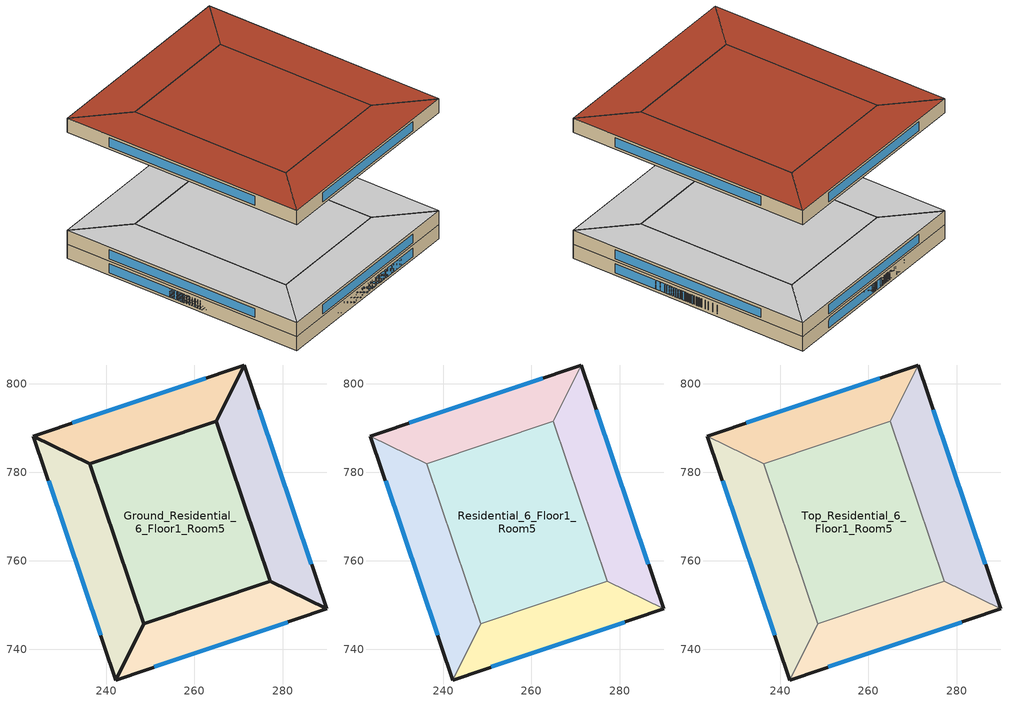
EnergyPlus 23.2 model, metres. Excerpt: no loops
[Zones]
Ground_Residential_6_Floor1_Room1
 floor ground (Typical Insulated Carpeted 8in Slab Floor-R5): 236.27,781.94 248.48,745.72 242.19,733.05 223.6,788.23 z0
 wall ground (Generic Interior Wall): 242.19,733.05 248.48,745.72 236.27,781.94 223.6,788.23 z0:3.5
 wall ground (Typical Insulated Steel Framed Exterior Wall-R19): 223.6,788.23 242.19,733.05 z0:3.5
 window inside (U 0.48 SHGC 0.40 Dbl Ref-D Clr 6mm/13mm): 227.02,778.09 238.78,743.19 z0.64:2.86
 ceiling ground (Generic Interior Ceiling): 223.6,788.23 242.19,733.05 248.48,745.72 236.27,781.94 z3.5
Ground_Residential_6_Floor1_Room2
 floor ground (Typical Insulated Carpeted 8in Slab Floor-R5): 271.27,804.28 264.98,791.62 236.27,781.94 223.6,788.23 z0
 wall ground (Generic Interior Wall): 223.6,788.23 236.27,781.94 264.98,791.62 271.27,804.28 z0:3.5
 wall ground (Typical Insulated Steel Framed Exterior Wall-R19): 271.27,804.28 223.6,788.23 z0:3.5
 window inside (U 0.48 SHGC 0.40 Dbl Ref-D Clr 6mm/13mm): 262.51,801.33 232.36,791.18 z0.64:2.86
 ceiling ground (Generic Interior Ceiling): 223.6,788.23 236.27,781.94 264.98,791.62 271.27,804.28 z3.5
Ground_Residential_6_Floor1_Room3
 floor ground (Typical Insulated Carpeted 8in Slab Floor-R5): 271.27,804.28 289.86,749.11 277.19,755.4 264.98,791.62 z0
 wall ground (Generic Interior Wall): 271.27,804.28 264.98,791.62 277.19,755.4 289.86,749.11 z0:3.5
 wall ground (Typical Insulated Steel Framed Exterior Wall-R19): 289.86,749.11 271.27,804.28 z0:3.5
 window inside (U 0.48 SHGC 0.40 Dbl Ref-D Clr 6mm/13mm): 286.44,759.25 274.68,794.15 z0.64:2.86
 ceiling ground (Generic Interior Ceiling): 271.27,804.28 264.98,791.62 277.19,755.4 289.86,749.11 z3.5
Ground_Residential_6_Floor1_Room4
 floor ground (Typical Insulated Carpeted 8in Slab Floor-R5): 289.86,749.11 242.19,733.05 248.48,745.72 277.19,755.4 z0
 wall ground (Generic Interior Wall): 289.86,749.11 277.19,755.4 248.48,745.72 242.19,733.05 z0:3.5
 wall ground (Typical Insulated Steel Framed Exterior Wall-R19): 242.19,733.05 289.86,749.11 z0:3.5
 window inside (U 0.48 SHGC 0.40 Dbl Ref-D Clr 6mm/13mm): 250.95,736 281.1,746.16 z0.64:2.86
 ceiling ground (Generic Interior Ceiling): 248.48,745.72 242.19,733.05 289.86,749.11 277.19,755.4 z3.5
Ground_Residential_6_Floor1_Room5
 floor ground (Typical Insulated Carpeted 8in Slab Floor-R5): 264.98,791.62 277.19,755.4 248.48,745.72 236.27,781.94 z0
 wall ground (Generic Interior Wall): 264.98,791.62 236.27,781.94 248.48,745.72 277.19,755.4 264.98,791.62 z0:3.5
 ceiling ground (Generic Interior Ceiling): 236.27,781.94 248.48,745.72 277.19,755.4 264.98,791.62 z3.5
Residential_6_Floor1_Room1
 floor to Ground_Residential_6_Floor1_Room1 (Generic Interior Floor): 236.27,781.94 248.48,745.72 242.19,733.05 223.6,788.23 z3.5
 wall outside (Typical Insulated Steel Framed Exterior Wall-R19): 223.6,788.23 242.19,733.05 z3.5:7
 wall to Residential_6_Floor1_Room4 (Generic Interior Wall): 242.19,733.05 248.48,745.72 z3.5:7
 wall to Residential_6_Floor1_Room5 (Generic Interior Wall): 248.48,745.72 236.27,781.94 z3.5:7
 wall to Residential_6_Floor1_Room2 (Generic Interior Wall): 236.27,781.94 223.6,788.23 z3.5:7
 window (U 0.48 SHGC 0.40 Dbl Ref-D Clr 6mm/13mm): 227.02,778.09 238.78,743.19 z4.14:6.36
 ceiling adiabatic (Generic Interior Ceiling): 223.6,788.23 242.19,733.05 248.48,745.72 236.27,781.94 z7
Residential_6_Floor1_Room2
 floor to Ground_Residential_6_Floor1_Room2 (Generic Interior Floor): 271.27,804.28 264.98,791.62 236.27,781.94 223.6,788.23 z3.5
 wall outside (Typical Insulated Steel Framed Exterior Wall-R19): 271.27,804.28 223.6,788.23 z3.5:7
 wall to Residential_6_Floor1_Room5 (Generic Interior Wall): 236.27,781.94 264.98,791.62 z3.5:7
 wall to Residential_6_Floor1_Room3 (Generic Interior Wall): 264.98,791.62 271.27,804.28 z3.5:7
 window (U 0.48 SHGC 0.40 Dbl Ref-D Clr 6mm/13mm): 262.51,801.33 232.36,791.18 z4.14:6.36
 ceiling adiabatic (Generic Interior Ceiling): 223.6,788.23 236.27,781.94 264.98,791.62 271.27,804.28 z7
Residential_6_Floor1_Room3
 floor to Ground_Residential_6_Floor1_Room3 (Generic Interior Floor): 271.27,804.28 289.86,749.11 277.19,755.4 264.98,791.62 z3.5
 wall outside (Typical Insulated Steel Framed Exterior Wall-R19): 289.86,749.11 271.27,804.28 z3.5:7
 wall to Residential_6_Floor1_Room5 (Generic Interior Wall): 264.98,791.62 277.19,755.4 z3.5:7
 wall to Residential_6_Floor1_Room4 (Generic Interior Wall): 277.19,755.4 289.86,749.11 z3.5:7
 window (U 0.48 SHGC 0.40 Dbl Ref-D Clr 6mm/13mm): 286.44,759.25 274.68,794.15 z4.14:6.36
 ceiling adiabatic (Generic Interior Ceiling): 271.27,804.28 264.98,791.62 277.19,755.4 289.86,749.11 z7
Residential_6_Floor1_Room4
 floor to Ground_Residential_6_Floor1_Room4 (Generic Interior Floor): 289.86,749.11 242.19,733.05 248.48,745.72 277.19,755.4 z3.5
 wall outside (Typical Insulated Steel Framed Exterior Wall-R19): 242.19,733.05 289.86,749.11 z3.5:7
 wall to Residential_6_Floor1_Room5 (Generic Interior Wall): 277.19,755.4 248.48,745.72 z3.5:7
 window (U 0.48 SHGC 0.40 Dbl Ref-D Clr 6mm/13mm): 250.95,736 281.1,746.16 z4.14:6.36
 ceiling adiabatic (Generic Interior Ceiling): 248.48,745.72 242.19,733.05 289.86,749.11 277.19,755.4 z7
Residential_6_Floor1_Room5
 floor to Ground_Residential_6_Floor1_Room5 (Generic Interior Floor): 264.98,791.62 277.19,755.4 248.48,745.72 236.27,781.94 z3.5
 ceiling adiabatic (Generic Interior Ceiling): 236.27,781.94 248.48,745.72 277.19,755.4 264.98,791.62 z7
Top_Residential_6_Floor1_Room1
 floor adiabatic (Generic Interior Floor): 236.27,781.94 248.48,745.72 242.19,733.05 223.6,788.23 z31.5
 wall outside (Typical Insulated Steel Framed Exterior Wall-R19): 223.6,788.23 242.19,733.05 z31.5:35
 wall to Top_Residential_6_Floor1_Room4 (Generic Interior Wall): 242.19,733.05 248.48,745.72 z31.5:35
 wall to Top_Residential_6_Floor1_Room5 (Generic Interior Wall): 248.48,745.72 236.27,781.94 z31.5:35
 wall to Top_Residential_6_Floor1_Room2 (Generic Interior Wall): 236.27,781.94 223.6,788.23 z31.5:35
 window (U 0.48 SHGC 0.40 Dbl Ref-D Clr 6mm/13mm): 227.02,778.09 238.78,743.19 z32.14:34.36
 roof outside (Typical IEAD Roof-R32): 223.6,788.23 242.19,733.05 248.48,745.72 236.27,781.94 z35
Top_Residential_6_Floor1_Room2
 floor adiabatic (Generic Interior Floor): 271.27,804.28 264.98,791.62 236.27,781.94 223.6,788.23 z31.5
 wall outside (Typical Insulated Steel Framed Exterior Wall-R19): 271.27,804.28 223.6,788.23 z31.5:35
 wall to Top_Residential_6_Floor1_Room5 (Generic Interior Wall): 236.27,781.94 264.98,791.62 z31.5:35
 wall to Top_Residential_6_Floor1_Room3 (Generic Interior Wall): 264.98,791.62 271.27,804.28 z31.5:35
 window (U 0.48 SHGC 0.40 Dbl Ref-D Clr 6mm/13mm): 262.51,801.33 232.36,791.18 z32.14:34.36
 roof outside (Typical IEAD Roof-R32): 223.6,788.23 236.27,781.94 264.98,791.62 271.27,804.28 z35
Top_Residential_6_Floor1_Room3
 floor adiabatic (Generic Interior Floor): 271.27,804.28 289.86,749.11 277.19,755.4 264.98,791.62 z31.5
 wall outside (Typical Insulated Steel Framed Exterior Wall-R19): 289.86,749.11 271.27,804.28 z31.5:35
 wall to Top_Residential_6_Floor1_Room5 (Generic Interior Wall): 264.98,791.62 277.19,755.4 z31.5:35
 wall to Top_Residential_6_Floor1_Room4 (Generic Interior Wall): 277.19,755.4 289.86,749.11 z31.5:35
 window (U 0.48 SHGC 0.40 Dbl Ref-D Clr 6mm/13mm): 286.44,759.25 274.68,794.15 z32.14:34.36
 roof outside (Typical IEAD Roof-R32): 271.27,804.28 264.98,791.62 277.19,755.4 289.86,749.11 z35
Top_Residential_6_Floor1_Room4
 floor adiabatic (Generic Interior Floor): 289.86,749.11 242.19,733.05 248.48,745.72 277.19,755.4 z31.5
 wall outside (Typical Insulated Steel Framed Exterior Wall-R19): 242.19,733.05 289.86,749.11 z31.5:35
 wall to Top_Residential_6_Floor1_Room5 (Generic Interior Wall): 277.19,755.4 248.48,745.72 z31.5:35
 window (U 0.48 SHGC 0.40 Dbl Ref-D Clr 6mm/13mm): 250.95,736 281.1,746.16 z32.14:34.36
 roof outside (Typical IEAD Roof-R32): 248.48,745.72 242.19,733.05 289.86,749.11 277.19,755.4 z35
Top_Residential_6_Floor1_Room5
 floor adiabatic (Generic Interior Floor): 264.98,791.62 277.19,755.4 248.48,745.72 236.27,781.94 z31.5
 roof outside (Typical IEAD Roof-R32): 236.27,781.94 248.48,745.72 277.19,755.4 264.98,791.62 z35
[Building]
Residential 6: North Axis {deg}=0; Terrain=City; Solar Distribution=FullExterior
[Site:Location]
Site 1: Latitude {deg}=0; Longitude {deg}=0; Time Zone {hr}=0; Elevation {m}=0
[Site:WaterMainsTemperature]
Calculation Method=CorrelationFromWeatherFile
[SizingPeriod:DesignDay] Day of Month=21; Dry-Bulb Temperature Range Modifier Type=DefaultMultipliers; Barometric Pressure {Pa}=98769; Rain Indicator=No; Snow Indicator=No; Daylight Saving Time Indicator=No; Begin Environment Reset Mode=FullResetAtBeginEnvironment
Name | Month | Day Type | Maximum Dry-Bulb Temperature {C} | Daily Dry-Bulb Temperature Range {deltaC} | Humidity Condition Type | Wetbulb or DewPoint at Maximum Dry-Bulb {C} | Wind Speed {m/s} | Wind Direction {deg} | Solar Model Indicator | ASHRAE Clear Sky Optical Depth for Beam Irradiance (taub) | ASHRAE Clear Sky Optical Depth for Diffuse Irradiance (taud) | Enthalpy at Maximum Dry-Bulb {J/kg} | Sky Clearness
Buffalo Ann Clg .4% Condns DB=>MWB | 7 | SummerDesignDay | 30.3 | 9.3 | Wetbulb | 21.8 | 5.7 | 240 | ASHRAETau | 0.462 | 2.001
Buffalo Ann Clg .4% Condns DP=>MDB | 7 | SummerDesignDay | 26.2 | 9.3 | Dewpoint | 22.4 | 5.7 | 240 | ASHRAETau | 0.462 | 2.001
Buffalo Ann Clg .4% Condns Enth=>MDB | 7 | SummerDesignDay | 27.9 | 9.3 | Enthalpy |  | 5.7 | 240 | ASHRAETau | 0.462 | 2.001 | 72100
Buffalo Ann Clg .4% Condns WB=>MDB | 7 | SummerDesignDay | 27.8 | 9.3 | Wetbulb | 23.8 | 5.7 | 240 | ASHRAETau | 0.462 | 2.001
Buffalo Ann Htg 99.6% Condns DB | 1 | WinterDesignDay | -16.3 | 0 | Wetbulb | -16.3 | 5.1 | 270 | ASHRAEClearSky |  |  |  | 0
Buffalo Ann Htg Wind 99.6% Condns WS=>MCDB | 1 | WinterDesignDay | -2.3 | 0 | Wetbulb | -2.3 | 15.7 | 270 | ASHRAEClearSky |  |  |  | 0
Buffalo Ann Hum_n 99.6% Condns DP=>MCDB | 1 | WinterDesignDay | -15.5 | 0 | Dewpoint | -20.4 | 5.1 | 270 | ASHRAEClearSky |  |  |  | 0
[Material] Thermal Absorptance=0.9
Name | Roughness | Thickness {m} | Conductivity {W/m-K} | Density {kg/m3} | Specific Heat {J/kg-K} | Solar Absorptance | Visible Absorptance
25mm Stucco | Smooth | 0.0254 | 0.719518 | 1856 | 839.458 | 0.7 | 0.7
5/8 in. Gypsum Board | MediumSmooth | 0.0159 | 0.159893 | 800.002 | 1089.3 | 0.7 | 0.7
8 in. Normalweight Concrete Floor | MediumRough | 0.2032 | 2.30846 | 2322.01 | 831.464 | 0.7 | 0.7
Generic Acoustic Tile | MediumSmooth | 0.02 | 0.06 | 368 | 590 | 0.2 | 0.2
Generic Ceiling Air Gap | Smooth | 0.1 | 0.556 | 1.28 | 1000 | 0.7 | 0.7
Generic Gypsum Board | MediumSmooth | 0.0127 | 0.16 | 800 | 1090 | 0.5 | 0.5
Generic LW Concrete | MediumRough | 0.1 | 0.53 | 1280 | 840 | 0.8 | 0.8
Generic Wall Air Gap | Smooth | 0.1 | 0.667 | 1.28 | 1000 | 0.7 | 0.7
Metal Roof Surface | Smooth | 0.0008 | 45.2497 | 7824.02 | 499.678 | 0.7 | 0.7
Roof Membrane | VeryRough | 0.0095 | 0.159893 | 1121.29 | 1459.06 | 0.7 | 0.7
[Material:NoMass] Thermal Absorptance=0.9; Solar Absorptance=0.7
Name | Roughness | Thermal Resistance {m2-K/W} | Visible Absorptance
Typical Carpet Pad | VeryRough | 0.21648 | 0.8
Typical Insulation-R17 | MediumSmooth | 2.99387 | 0.7
Typical Insulation-R31 | MediumSmooth | 5.45942 | 0.7
Typical Insulation-R4 | MediumSmooth | 0.704441 | 0.7
[WindowMaterial:Gas]
AIR 13MM: Gas Type=Air; Thickness {m}=0.0127
[WindowMaterial:Glazing] Optical Data Type=SpectralAverage; Thickness {m}=0.006; Infrared Transmittance at Normal Incidence=0; Front Side Infrared Hemispherical Emissivity=0.84; Conductivity {W/m-K}=0.899398; Dirt Correction Factor for Solar and Visible Transmittance=1; Solar Diffusing=No
Name | Solar Transmittance at Normal Incidence | Front Side Solar Reflectance at Normal Incidence | Back Side Solar Reflectance at Normal Incidence | Visible Transmittance at Normal Incidence | Front Side Visible Reflectance at Normal Incidence | Back Side Visible Reflectance at Normal Incidence | Back Side Infrared Hemispherical Emissivity
CLEAR 6MM | 0.775 | 0.071 | 0.071 | 0.881 | 0.08 | 0.08 | 0.84
REF D CLEAR 6MM | 0.429 | 0.308 | 0.379 | 0.334 | 0.453 | 0.505 | 0.82
[Construction]
Generic Interior Ceiling: Generic LW Concrete, Generic Ceiling Air Gap, Generic Acoustic Tile
Generic Interior Floor: Generic Acoustic Tile, Generic Ceiling Air Gap, Generic LW Concrete
Generic Interior Wall: Generic Gypsum Board, Generic Wall Air Gap, Generic Gypsum Board
Typical IEAD Roof-R32: Roof Membrane, Typical Insulation-R31, Metal Roof Surface
Typical Insulated Carpeted 8in Slab Floor-R5: Typical Insulation-R4, 8 in. Normalweight Concrete Floor, Typical Carpet Pad
Typical Insulated Steel Framed Exterior Wall-R19: 25mm Stucco, 5/8 in. Gypsum Board, Typical Insulation-R17, 5/8 in. Gypsum Board
U 0.48 SHGC 0.40 Dbl Ref-D Clr 6mm/13mm: REF D CLEAR 6MM, AIR 13MM, CLEAR 6MM
[Zone] Ceiling Height {m}=3.5; Part of Total Floor Area=Yes
Name | Multiplier | Volume {m3}
Ground_Residential_6_Floor1_Room1; Ground_Residential_6_Floor1_Room3; Top_Residential_6_Floor1_Room1; Top_Residential_6_Floor1_Room3 | 1 | 1687.73
Ground_Residential_6_Floor1_Room2; Ground_Residential_6_Floor1_Room4; Top_Residential_6_Floor1_Room2; Top_Residential_6_Floor1_Room4 | 1 | 1410.45
Ground_Residential_6_Floor1_Room5; Top_Residential_6_Floor1_Room5 | 1 | 4053.13
Residential_6_Floor1_Room1; Residential_6_Floor1_Room3 | 8 | 1687.73
Residential_6_Floor1_Room2; Residential_6_Floor1_Room4 | 8 | 1410.45
Residential_6_Floor1_Room5 | 8 | 4053.13
[Space] Space Type=MidriseApartment Building
Name | Zone
Ground_Residential_6_Floor1_Room1_Space | Ground_Residential_6_Floor1_Room1
Ground_Residential_6_Floor1_Room2_Space | Ground_Residential_6_Floor1_Room2
Ground_Residential_6_Floor1_Room3_Space | Ground_Residential_6_Floor1_Room3
Ground_Residential_6_Floor1_Room4_Space | Ground_Residential_6_Floor1_Room4
Ground_Residential_6_Floor1_Room5_Space | Ground_Residential_6_Floor1_Room5
Residential_6_Floor1_Room1_Space | Residential_6_Floor1_Room1
Residential_6_Floor1_Room2_Space | Residential_6_Floor1_Room2
Residential_6_Floor1_Room3_Space | Residential_6_Floor1_Room3
Residential_6_Floor1_Room4_Space | Residential_6_Floor1_Room4
Residential_6_Floor1_Room5_Space | Residential_6_Floor1_Room5
Top_Residential_6_Floor1_Room1_Space | Top_Residential_6_Floor1_Room1
Top_Residential_6_Floor1_Room2_Space | Top_Residential_6_Floor1_Room2
Top_Residential_6_Floor1_Room3_Space | Top_Residential_6_Floor1_Room3
Top_Residential_6_Floor1_Room4_Space | Top_Residential_6_Floor1_Room4
Top_Residential_6_Floor1_Room5_Space | Top_Residential_6_Floor1_Room5
[SpaceList]
MidriseApartment Building: Ground_Residential_6_Floor1_Room3_Space, Ground_Residential_6_Floor1_Room1_Space, Ground_Residential_6_Floor1_Room2_Space, Ground_Residential_6_Floor1_Room4_Space, Ground_Residential_6_Floor1_Room5_Space, Residential_6_Floor1_Room1_Space, Residential_6_Floor1_Room2_Space, Residential_6_Floor1_Room3_Space, Residential_6_Floor1_Room4_Space, Residential_6_Floor1_Room5_Space, Top_Residential_6_Floor1_Room1_Space, Top_Residential_6_Floor1_Room2_Space, Top_Residential_6_Floor1_Room3_Space, Top_Residential_6_Floor1_Room4_Space, Top_Residential_6_Floor1_Room5_Space
[Lights]
MidriseApartment Building_Lighting: Zone or ZoneList or Space or SpaceList=MidriseApartment Building; Schedule=MidriseApartment Building_Lighting Schedule; Design Level Calculation Method=Watts/Area; Watts per Zone Floor Area {W/m2}=8.83452; Return Air Fraction=0; Fraction Radiant=0.6; Fraction Visible=0.2; Fraction Replaceable=1
[People]
MidriseApartment Building_People: Zone or ZoneList or Space or SpaceList=MidriseApartment Building; Number of People Schedule=MidriseApartment Building_People_Occ Schedule; Number of People Calculation Method=People/Area; People per Floor Area {person/m2}=0.0250249; Fraction Radiant=0.3; Activity Level Schedule=MidriseApartment Building_People_Act Schedule
[ElectricEquipment]
MidriseApartment Building_Electric Equipment: Zone or ZoneList or Space or SpaceList=MidriseApartment Building; Schedule=MidriseApartment Building_Electric Equipment Schedule; Design Level Calculation Method=Watts/Area; Watts per Zone Floor Area {W/m2}=6.009; Fraction Latent=0; Fraction Radiant=0.5; Fraction Lost=0
[ZoneInfiltration:DesignFlowRate]
MidriseApartment Building_Infiltration: Zone or ZoneList or Space or SpaceList=MidriseApartment Building; Schedule=MidriseApartment Building_Infiltration Schedule; Design Flow Rate Calculation Method=Flow/ExteriorArea; Flow Rate per Exterior Surface Area {m3/s-m2}=0.00056896; Constant Term Coefficient=1; Temperature Term Coefficient=0; Velocity Term Coefficient=0
[Schedule:Day:Interval]
MidriseApartment Building_Lighting Schedule_Sunday; MidriseApartment Building_Lighting Schedule_Hol 1: No, 04:00, 0.0676088, 05:00, 0.0873608, 06:00, 0.121927, 07:00, 0.126865, 08:00, 0.121927, 09:00, 0.0873608, 15:00, 0.0774848, 16:00, 0.0922989, 17:00, 0.126865, 18:00, 0.156493, 19:00, 0.191059, 21:00, 0.215749, 22:00, 0.166369, 23:00, 0.116989, 24:00, 0.0824228
Schedule Day 2: No, 04:00, 0.0676088, 05:00, 0.0873608, 06:00, 0.121927, 07:00, 0.126865, 08:00, 0.121927, 09:00, 0.103952, 12:00, 0.0940759, 13:00, 0.0916694, 15:00, 0.0940759, 16:00, 0.10889, 17:00, 0.143456, 18:00, 0.156493, 19:00, 0.191059, 21:00, 0.215749, 22:00, 0.166369, 23:00, 0.116989, 24:00, 0.0824228
MidriseApartment Building_Lighting Schedule_SmrDsn 1: No, 04:00, 0.0906942, 05:00, 0.110446, 06:00, 0.145012, 07:00, 0.14995, 08:00, 0.145012, 09:00, 0.110446, 15:00, 0.10057, 16:00, 0.115384, 17:00, 0.14995, 18:00, 0.179579, 19:00, 0.214145, 21:00, 0.238835, 22:00, 0.189455, 23:00, 0.140074, 24:00, 0.105508
MidriseApartment Building_Lighting Schedule_WntrDsn 1: No, 04:00, 0.0625412, 05:00, 0.0822933, 06:00, 0.116859, 07:00, 0.121797, 08:00, 0.116859, 09:00, 0.0822933, 15:00, 0.0724173, 16:00, 0.0872313, 17:00, 0.121797, 18:00, 0.151426, 19:00, 0.185992, 21:00, 0.210682, 22:00, 0.161302, 23:00, 0.111921, 24:00, 0.0773553
MidriseApartment Building_People_Occ Schedule_Sunday; MidriseApartment Building_People_Occ Schedule_SmrDsn 1; MidriseApartment Building_People_Occ Schedule_WntrDsn 1; MidriseApartment Building_People_Occ Schedule_Hol 1: No, 07:00, 0.96875, 08:00, 0.823438, 09:00, 0.377813, 16:00, 0.242188, 17:00, 0.290625, 18:00, 0.50375, 21:00, 0.842813, 24:00, 0.96875
Schedule Day 4: No, 07:00, 0.96875, 08:00, 0.823438, 09:00, 0.409062, 12:00, 0.273437, 13:00, 0.257812, 16:00, 0.273437, 17:00, 0.321875, 18:00, 0.50375, 21:00, 0.842813, 24:00, 0.96875
MidriseApartment Building_People_Act Schedule_Sunday; MidriseApartment Building_People_Act Schedule_SmrDsn 1; MidriseApartment Building_People_Act Schedule_WntrDsn 1; MidriseApartment Building_People_Act Schedule_Hol 1: No, 24:00, 95
MidriseApartment Building_Electric Equipment Schedule_Sunday; MidriseApartment Building_Electric Equipment Schedule_Hol 1: No, 01:00, 0.403846, 02:00, 0.368937, 03:00, 0.351482, 04:00, 0.342754, 05:00, 0.347709, 06:00, 0.401256, 07:00, 0.517078, 08:00, 0.622991, 09:00, 0.631718, 10:00, 0.625581, 11:00, 0.623216, 12:00, 0.631943, 13:00, 0.623216, 14:00, 0.597033, 15:00, 0.588306, 16:00, 0.614488, 17:00, 0.739038, 19:00, 0.928452, 20:00, 0.85745, 21:00, 0.82254, 22:00, 0.77772, 23:00, 0.645626, 24:00, 0.522259
Schedule Day 5: No, 01:00, 0.403846, 02:00, 0.368937, 03:00, 0.351482, 04:00, 0.342754, 05:00, 0.347709, 06:00, 0.401256, 07:00, 0.517078, 08:00, 0.626161, 09:00, 0.651626, 10:00, 0.645488, 11:00, 0.643124, 12:00, 0.651851, 13:00, 0.64156, 14:00, 0.616941, 15:00, 0.608214, 16:00, 0.634396, 17:00, 0.758946, 18:00, 0.931623, 19:00, 0.928452, 20:00, 0.85745, 21:00, 0.82254, 22:00, 0.77772, 23:00, 0.645626, 24:00, 0.522259
MidriseApartment Building_Electric Equipment Schedule_SmrDsn 1: No, 01:00, 0.448441, 02:00, 0.413531, 03:00, 0.396076, 05:00, 0.387349, 06:00, 0.430986, 07:00, 0.526988, 08:00, 0.622991, 09:00, 0.631718, 10:00, 0.640446, 11:00, 0.657901, 12:00, 0.666628, 13:00, 0.657901, 14:00, 0.631718, 15:00, 0.622991, 16:00, 0.649173, 17:00, 0.753903, 19:00, 0.928452, 20:00, 0.86736, 21:00, 0.83245, 22:00, 0.79754, 23:00, 0.675356, 24:00, 0.561898
MidriseApartment Building_Electric Equipment Schedule_WntrDsn 1: No, 01:00, 0.403846, 02:00, 0.368937, 03:00, 0.351482, 05:00, 0.342754, 06:00, 0.386392, 07:00, 0.482394, 08:00, 0.578396, 09:00, 0.587124, 10:00, 0.595851, 11:00, 0.613306, 12:00, 0.622033, 13:00, 0.613306, 14:00, 0.587124, 15:00, 0.578396, 16:00, 0.604579, 17:00, 0.709308, 19:00, 0.883858, 20:00, 0.822766, 21:00, 0.787856, 22:00, 0.752946, 23:00, 0.630761, 24:00, 0.517304
MidriseApartment Building_Infiltration Schedule_Hol 1; MidriseApartment Building_Infiltration Schedule_SmrDsn 1; MidriseApartment Building_Infiltration Schedule_Sunday; MidriseApartment Building_Infiltration Schedule_WntrDsn 1: No, 24:00, 1
[Schedule:Week:Daily]
MidriseApartment Building_Lighting Schedule Week Rule - Jan1-Dec31: MidriseApartment Building_Lighting Schedule_Sunday, Schedule Day 2, Schedule Day 2, Schedule Day 2, Schedule Day 2, Schedule Day 2, MidriseApartment Building_Lighting Schedule_Sunday, MidriseApartment Building_Lighting Schedule_Hol 1, MidriseApartment Building_Lighting Schedule_SmrDsn 1, MidriseApartment Building_Lighting Schedule_WntrDsn 1, MidriseApartment Building_Lighting Schedule_Sunday, MidriseApartment Building_Lighting Schedule_Sunday
MidriseApartment Building_People_Occ Schedule Week Rule - Jan1-Dec31: MidriseApartment Building_People_Occ Schedule_Sunday, Schedule Day 4, Schedule Day 4, Schedule Day 4, Schedule Day 4, Schedule Day 4, MidriseApartment Building_People_Occ Schedule_Sunday, MidriseApartment Building_People_Occ Schedule_Hol 1, MidriseApartment Building_People_Occ Schedule_SmrDsn 1, MidriseApartment Building_People_Occ Schedule_WntrDsn 1, MidriseApartment Building_People_Occ Schedule_Sunday, MidriseApartment Building_People_Occ Schedule_Sunday
MidriseApartment Building_People_Act Schedule Week Rule - Jan1-Dec31: MidriseApartment Building_People_Act Schedule_Sunday, MidriseApartment Building_People_Act Schedule_Sunday, MidriseApartment Building_People_Act Schedule_Sunday, MidriseApartment Building_People_Act Schedule_Sunday, MidriseApartment Building_People_Act Schedule_Sunday, MidriseApartment Building_People_Act Schedule_Sunday, MidriseApartment Building_People_Act Schedule_Sunday, MidriseApartment Building_People_Act Schedule_Hol 1, MidriseApartment Building_People_Act Schedule_SmrDsn 1, MidriseApartment Building_People_Act Schedule_WntrDsn 1, MidriseApartment Building_People_Act Schedule_Sunday, MidriseApartment Building_People_Act Schedule_Sunday
MidriseApartment Building_Electric Equipment Schedule Week Rule - Jan1-Dec31: MidriseApartment Building_Electric Equipment Schedule_Sunday, Schedule Day 5, Schedule Day 5, Schedule Day 5, Schedule Day 5, Schedule Day 5, MidriseApartment Building_Electric Equipment Schedule_Sunday, MidriseApartment Building_Electric Equipment Schedule_Hol 1, MidriseApartment Building_Electric Equipment Schedule_SmrDsn 1, MidriseApartment Building_Electric Equipment Schedule_WntrDsn 1, MidriseApartment Building_Electric Equipment Schedule_Sunday, MidriseApartment Building_Electric Equipment Schedule_Sunday
MidriseApartment Building_Infiltration Schedule Week Rule - Jan1-Dec31: MidriseApartment Building_Infiltration Schedule_Sunday, MidriseApartment Building_Infiltration Schedule_Sunday, MidriseApartment Building_Infiltration Schedule_Sunday, MidriseApartment Building_Infiltration Schedule_Sunday, MidriseApartment Building_Infiltration Schedule_Sunday, MidriseApartment Building_Infiltration Schedule_Sunday, MidriseApartment Building_Infiltration Schedule_Sunday, MidriseApartment Building_Infiltration Schedule_Hol 1, MidriseApartment Building_Infiltration Schedule_SmrDsn 1, MidriseApartment Building_Infiltration Schedule_WntrDsn 1, MidriseApartment Building_Infiltration Schedule_Sunday, MidriseApartment Building_Infiltration Schedule_Sunday
[Schedule:Year]
MidriseApartment Building_Lighting Schedule: MidriseApartment Building_Lighting Schedule Week Rule - Jan1-Dec31, 1, 1, 12, 31
MidriseApartment Building_People_Occ Schedule: MidriseApartment Building_People_Occ Schedule Week Rule - Jan1-Dec31, 1, 1, 12, 31
MidriseApartment Building_People_Act Schedule: MidriseApartment Building_People_Act Schedule Week Rule - Jan1-Dec31, 1, 1, 12, 31
MidriseApartment Building_Electric Equipment Schedule: MidriseApartment Building_Electric Equipment Schedule Week Rule - Jan1-Dec31, 1, 1, 12, 31
MidriseApartment Building_Infiltration Schedule: MidriseApartment Building_Infiltration Schedule Week Rule - Jan1-Dec31, 1, 1, 12, 31
